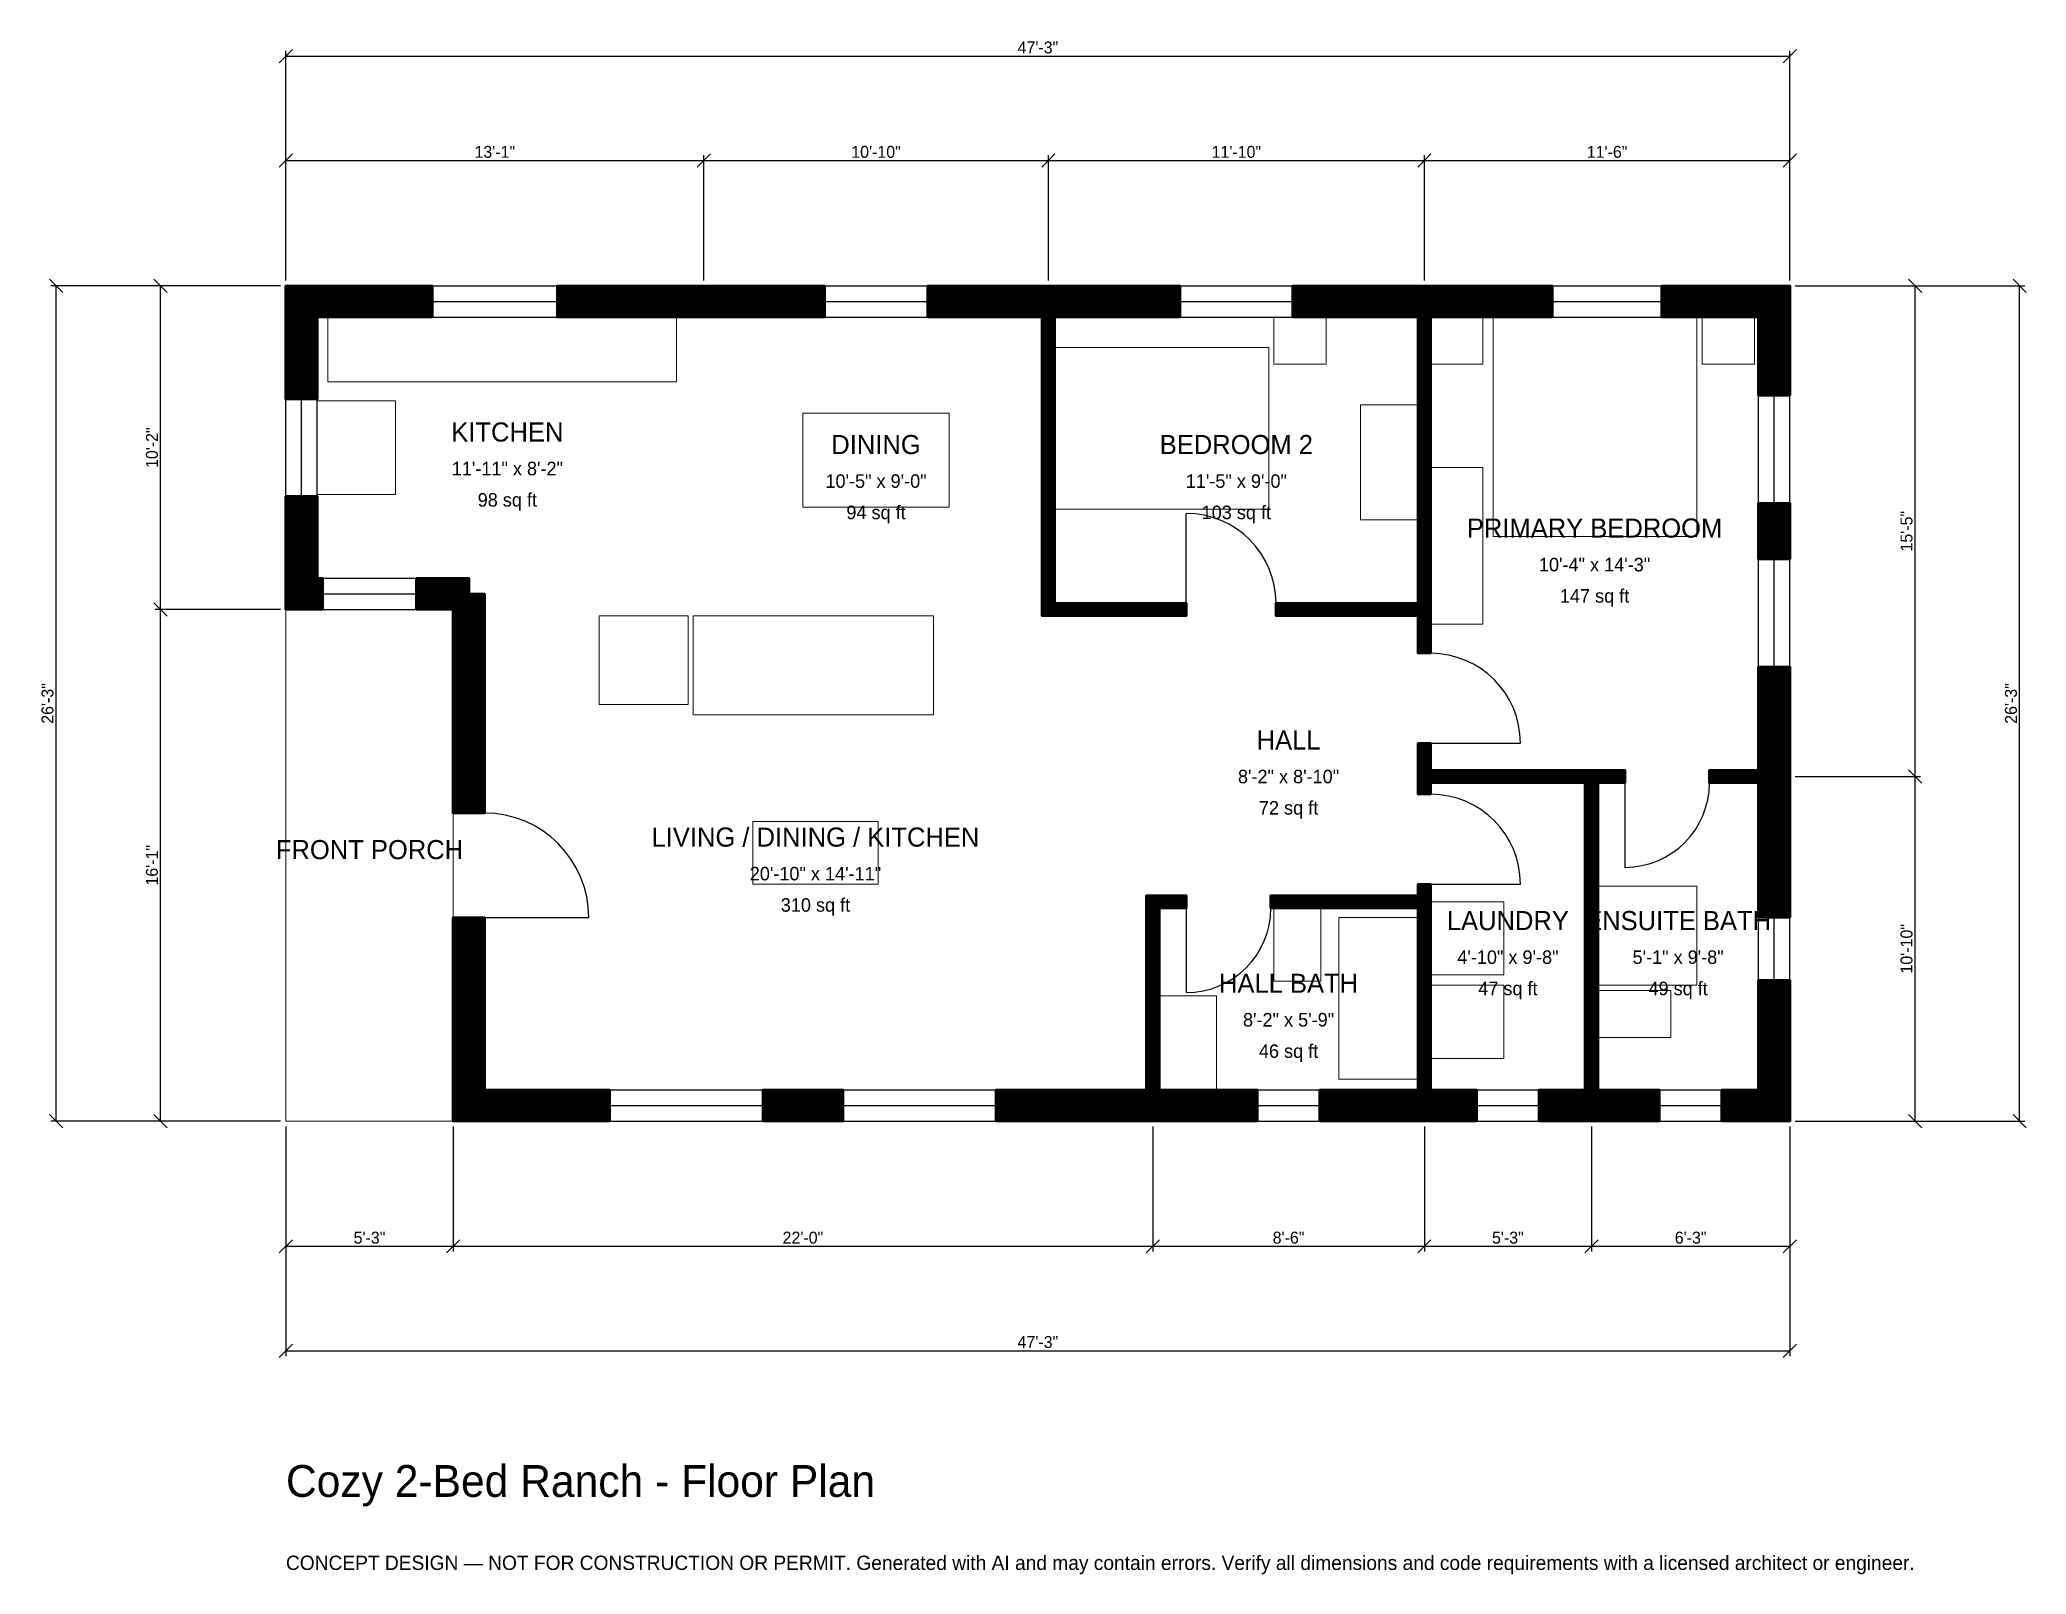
# Model space of a CAD drawing. Header units: inches. Extents: x -93 to 656, y -171 to 408.
import ezdxf
from ezdxf.enums import TextEntityAlignment as Align

# ---------------------------------------------------------------- set-up
doc = ezdxf.new("R2010")
doc.units = ezdxf.units.IN
doc.header["$MEASUREMENT"] = 0
doc.linetypes.add('DASHED', pattern=[0.6, 0.5, -0.1])
for name, color, linetype, lineweight in [('A-ANNO-DIMS', 1, 'Continuous', 13), ('A-ANNO-TEXT', 7, 'Continuous', 18), ('A-AREA-IDEN', 7, 'Continuous', 18), ('A-DOOR', 2, 'Continuous', 25), ('A-FLOR-FIXT', 9, 'Continuous', 13), ('A-FURN', 9, 'Continuous', 13), ('A-GLAZ', 4, 'Continuous', 25), ('A-SITE-PAVE', 8, 'Continuous', 13), ('A-WALL', 7, 'Continuous', 50), ('A-WALL-PATT', 8, 'Continuous', 13)]:
    doc.layers.add(name, color=color, linetype=linetype, lineweight=lineweight)
doc.dimstyles.new('PLAN', dxfattribs={"dimtxt": 4.5, "dimasz": 3, "dimexe": 2, "dimexo": 2, "dimgap": 1, "dimtad": 1, "dimdec": 0, "dimlunit": 4, "dimtsz": 2.5, "dimcen": 2.5, "dimclrd": 1, "dimclre": 1, "dimazin": 3, "dimtfac": 1, "dimtmove": 0, "dimatfit": 3})

msp = doc.modelspace()

# ---------------------------------------------------------------- hatches: boundary and pattern name
at = {"layer": 'A-WALL-PATT'}
h = msp.add_hatch(dxfattribs=at)
h.set_pattern_fill('ANSI31', color=8, scale=0.8)
h.paths.add_polyline_path([(426.7717, 0), (426.7717, 0), (423.2283, 0), (389.7638, 0), (389.7638, 11.811), (423.2283, 11.811), (426.7717, 11.811), (426.7717, 80.315), (371.2598, 80.315), (371.2598, 85.0394), (426.7717, 85.0394), (426.7717, 89.3701), (431.4961, 89.3701), (431.4961, 85.0394), (431.4961, 80.315), (431.4961, 11.811), (435.0394, 11.811), (448.8189, 11.811), (448.8189, 0), (435.0394, 0), (431.4961, 0), (431.4961, 0), (426.7717, 0)])
h.paths.add_polyline_path([(332.6772, 0), (329.1339, 0), (329.1339, 0), (324.4094, 0), (324.4094, 0), (320.8661, 0), (267.7822, 0), (267.7822, 11.811), (320.8661, 11.811), (324.4094, 11.811), (324.4094, 80.315), (324.4094, 85.0394), (329.1339, 85.0394), (339.3701, 85.0394), (339.3701, 80.315), (329.1339, 80.315), (329.1339, 11.811), (332.6772, 11.811), (366.1417, 11.811), (366.1417, 0), (332.6772, 0)])
h.paths.add_polyline_path([(179.8556, 0), (179.8556, 11.811), (209.9081, 11.811), (209.9081, 0), (179.8556, 0)])
h.paths.add_polyline_path([(74.8031, 0), (74.8031, 0), (62.9921, 0), (62.9921, 0), (62.9921, 0), (62.9921, 11.811), (62.9921, 11.811), (62.9921, 76.7717), (74.8031, 76.7717), (74.8031, 11.811), (121.9816, 11.811), (121.9816, 0), (74.8031, 0)])
h.paths.add_polyline_path([(62.9921, 192.9134), (49.2126, 192.9134), (49.2126, 204.7244), (68.8976, 204.7244), (68.8976, 198.8189), (74.8031, 198.8189), (74.8031, 116.1417), (62.9921, 116.1417), (62.9921, 192.9134)])
h.paths.add_polyline_path([(11.811, 192.9134), (11.811, 192.9133), (0, 192.9133), (0, 192.9134), (0, 192.9134), (0, 204.7244), (0, 204.7244), (0, 235.6299), (11.811, 235.6299), (11.811, 204.7244), (13.7795, 204.7244), (13.7795, 192.9134), (11.811, 192.9134)])
h.paths.add_polyline_path([(0, 303.1496), (0, 303.1496), (0, 314.9606), (0, 314.9606), (0, 314.9607), (11.811, 314.9607), (11.811, 314.9606), (55.1181, 314.9606), (55.1181, 303.1496), (11.811, 303.1496), (11.811, 272.2441), (0, 272.2441), (0, 303.1496)])
h.paths.add_polyline_path([(151.5748, 314.9606), (163.3858, 314.9606), (202.9528, 314.9606), (202.9528, 303.1496), (163.3858, 303.1496), (151.5748, 303.1496), (102.3622, 303.1496), (102.3622, 314.9606), (151.5748, 314.9606)])
h.paths.add_polyline_path([(281.4961, 314.9606), (285.0394, 314.9606), (285.0394, 314.9607), (289.7638, 314.9607), (289.7638, 314.9606), (293.3071, 314.9606), (337.0079, 314.9606), (337.0079, 303.1496), (293.3071, 303.1496), (289.7638, 303.1496), (289.7638, 195.2756), (324.4094, 195.2756), (329.1339, 195.2756), (339.3701, 195.2756), (339.3701, 190.5512), (329.1339, 190.5512), (324.4094, 190.5512), (289.7638, 190.5512), (285.0394, 190.5512), (285.0394, 195.2756), (285.0394, 303.1496), (281.4961, 303.1496), (241.9291, 303.1496), (241.9291, 314.9606), (281.4961, 314.9606)])
h.paths.add_polyline_path([(423.2283, 314.9606), (426.7717, 314.9606), (426.7717, 314.9607), (431.4961, 314.9607), (431.4961, 314.9606), (435.0394, 314.9606), (477.3622, 314.9606), (477.3622, 303.1496), (435.0394, 303.1496), (431.4961, 303.1496), (431.4961, 195.2756), (431.4961, 190.5512), (431.4961, 176.378), (426.7717, 176.378), (426.7717, 190.5512), (373.2283, 190.5512), (373.2283, 195.2756), (426.7717, 195.2756), (426.7717, 303.1496), (423.2283, 303.1496), (379.5276, 303.1496), (379.5276, 314.9606), (423.2283, 314.9606)])
h.paths.add_polyline_path([(555.1181, 314.9606), (555.1181, 314.9607), (566.9291, 314.9607), (566.9291, 314.9606), (566.9292, 314.9606), (566.9292, 303.1496), (566.9291, 303.1496), (566.9291, 273.5564), (555.1181, 273.5564), (555.1181, 303.1496), (518.7008, 303.1496), (518.7008, 314.9606), (555.1181, 314.9606)])
h.paths.add_polyline_path([(566.9291, 211.8766), (555.1181, 211.8766), (555.1181, 233.0052), (566.9291, 233.0052), (566.9291, 211.8766)])
h.paths.add_polyline_path([(566.9291, 135.8268), (566.9291, 132.2835), (566.9292, 132.2835), (566.9292, 127.5591), (566.9291, 127.5591), (566.9291, 124.0157), (566.9291, 76.7717), (555.1181, 76.7717), (555.1181, 124.0157), (555.1181, 127.5591), (536.6142, 127.5591), (536.6142, 132.2835), (555.1181, 132.2835), (555.1181, 135.8268), (555.1181, 171.3255), (566.9291, 171.3255), (566.9291, 135.8268)])
h.paths.add_polyline_path([(566.9291, 11.811), (566.9292, 11.811), (566.9292, 0), (566.9291, 0), (566.9291, 0), (555.1181, 0), (555.1181, 0), (541.3386, 0), (541.3386, 11.811), (555.1181, 11.811), (555.1181, 53.1496), (566.9291, 53.1496), (566.9291, 11.811)])
h.paths.add_polyline_path([(498.0315, 0), (494.4882, 0), (494.4882, 0), (489.7638, 0), (489.7638, 0), (486.2205, 0), (472.4409, 0), (472.4409, 11.811), (486.2205, 11.811), (489.7638, 11.811), (489.7638, 127.5591), (431.4961, 127.5591), (431.4961, 123.2283), (426.7717, 123.2283), (426.7717, 127.5591), (426.7717, 132.2835), (426.7717, 142.5197), (431.4961, 142.5197), (431.4961, 132.2835), (489.7638, 132.2835), (494.4882, 132.2835), (504.7244, 132.2835), (504.7244, 127.5591), (494.4882, 127.5591), (494.4882, 11.811), (498.0315, 11.811), (517.7165, 11.811), (517.7165, 0), (498.0315, 0)])

# ---------------------------------------------------------------- linework, layer by layer
at = {"layer": 'A-DOOR'}
for p, q in [((339.3701, 195.2756), (339.3701, 229.1339)), ((431.4961, 142.5197), (465.3543, 142.5197)), ((504.7244, 127.5591), (504.7244, 95.6693)), ((431.4961, 89.3701), (465.3543, 89.3701)), ((74.8031, 76.7717), (114.1732, 76.7717)), ((339.3701, 80.315), (339.3701, 48.4252))]:
    msp.add_line(p, q, dxfattribs=at)
for centre, radius, start, end in [((339.3701, 195.2756), 33.8583, 0, 90), ((431.4961, 142.5197), 33.8583, 0, 90), ((504.7244, 127.5591), 31.8898, 270, 360), ((431.4961, 89.3701), 33.8583, 0, 90), ((74.8031, 76.7717), 39.3701, 0, 90), ((339.3701, 80.315), 31.8898, 270, 360)]:
    msp.add_arc(centre, radius, start, end, dxfattribs=at)
at = {"layer": 'A-FLOR-FIXT'}
for points in [[(15.748, 278.7402), (147.2441, 278.7402), (147.2441, 303.1496), (15.748, 303.1496)], [(494.4882, 51.1811), (531.8898, 51.1811), (531.8898, 88.5827), (494.4882, 88.5827)], [(372.4409, 52.7559), (390.1575, 52.7559), (390.1575, 80.315), (372.4409, 80.315)], [(396.8504, 15.748), (426.7717, 15.748), (426.7717, 76.7717), (396.8504, 76.7717)], [(329.1339, 11.811), (350.7874, 11.811), (350.7874, 47.2441), (329.1339, 47.2441)], [(494.4882, 31.4961), (522.0472, 31.4961), (522.0472, 49.2126), (494.4882, 49.2126)]]:
    msp.add_lwpolyline(points, close=True, dxfattribs=at)
at = {"layer": 'A-FURN'}
for points in [[(372.4409, 285.4331), (392.126, 285.4331), (392.126, 303.1496), (372.4409, 303.1496)], [(431.4961, 285.4331), (451.1811, 285.4331), (451.1811, 303.1496), (431.4961, 303.1496)], [(455.1181, 220.4724), (531.8898, 220.4724), (531.8898, 303.1496), (455.1181, 303.1496)], [(533.8583, 285.4331), (553.5433, 285.4331), (553.5433, 303.1496), (533.8583, 303.1496)], [(289.7638, 230.7087), (370.4724, 230.7087), (370.4724, 291.7323), (289.7638, 291.7323)], [(11.811, 236.2205), (41.3386, 236.2205), (41.3386, 271.6535), (11.811, 271.6535)], [(405.1181, 226.7717), (426.7717, 226.7717), (426.7717, 270.0787), (405.1181, 270.0787)], [(194.8819, 231.4961), (250, 231.4961), (250, 266.9291), (194.8819, 266.9291)], [(431.4961, 187.4016), (451.1811, 187.4016), (451.1811, 246.4567), (431.4961, 246.4567)], [(118.1102, 157.0866), (151.5748, 157.0866), (151.5748, 190.5512), (118.1102, 190.5512)], [(153.5433, 153.1496), (244.0945, 153.1496), (244.0945, 190.5512), (153.5433, 190.5512)], [(175.9843, 89.3701), (223.2283, 89.3701), (223.2283, 112.9921), (175.9843, 112.9921)], [(431.4961, 55.1181), (459.0551, 55.1181), (459.0551, 82.6772), (431.4961, 82.6772)], [(431.4961, 23.622), (459.0551, 23.622), (459.0551, 51.1811), (431.4961, 51.1811)]]:
    msp.add_lwpolyline(points, close=True, dxfattribs=at)
at = {"layer": 'A-GLAZ'}
for p, q in [((55.1181, 314.9606), (102.3622, 314.9606)), ((202.9528, 314.9606), (241.9291, 314.9606)), ((337.0079, 314.9606), (379.5276, 314.9606)), ((477.3622, 314.9606), (518.7008, 314.9606)), ((55.1181, 309.0551), (102.3622, 309.0551)), ((202.9528, 309.0551), (241.9291, 309.0551)), ((337.0079, 309.0551), (379.5276, 309.0551)), ((477.3622, 309.0551), (518.7008, 309.0551)), ((55.1181, 303.1496), (102.3622, 303.1496)), ((202.9528, 303.1496), (241.9291, 303.1496)), ((337.0079, 303.1496), (379.5276, 303.1496)), ((477.3622, 303.1496), (518.7008, 303.1496)), ((0, 235.6299), (0, 272.2441)), ((5.9055, 235.6299), (5.9055, 272.2441)), ((11.811, 235.6299), (11.811, 272.2441)), ((555.1181, 233.0052), (555.1181, 273.5564)), ((561.0236, 233.0052), (561.0236, 273.5564)), ((566.9291, 233.0052), (566.9291, 273.5564)), ((555.1181, 171.3255), (555.1181, 211.8766)), ((561.0236, 171.3255), (561.0236, 211.8766)), ((566.9291, 171.3255), (566.9291, 211.8766)), ((13.7795, 204.7244), (49.2126, 204.7244)), ((13.7795, 198.8189), (49.2126, 198.8189)), ((13.7795, 192.9134), (49.2126, 192.9134)), ((555.1181, 53.1496), (555.1181, 76.7717)), ((561.0236, 53.1496), (561.0236, 76.7717)), ((566.9291, 53.1496), (566.9291, 76.7717)), ((121.9816, 11.811), (179.8556, 11.811)), ((209.9081, 11.811), (267.7822, 11.811)), ((366.1417, 11.811), (389.7638, 11.811)), ((448.8189, 11.811), (472.4409, 11.811)), ((517.7165, 11.811), (541.3386, 11.811)), ((121.9816, 5.9055), (179.8556, 5.9055)), ((121.9816, 0), (179.8556, 0)), ((209.9081, 5.9055), (267.7822, 5.9055)), ((209.9081, 0), (267.7822, 0)), ((366.1417, 5.9055), (389.7638, 5.9055)), ((366.1417, 0), (389.7638, 0)), ((448.8189, 5.9055), (472.4409, 5.9055)), ((448.8189, 0), (472.4409, 0)), ((517.7165, 5.9055), (541.3386, 5.9055)), ((517.7165, 0), (541.3386, 0))]:
    msp.add_line(p, q, dxfattribs=at)
at = {"layer": 'A-SITE-PAVE', "linetype": 'DASHED'}
msp.add_lwpolyline([(0, 0), (62.9921, 0), (62.9921, 192.9134), (0, 192.9134)], close=True, dxfattribs=at)
at = {"layer": 'A-WALL'}
for points in [[(0, 303.1496), (0, 303.1496), (0, 314.9606), (0, 314.9606), (0, 314.9607), (11.811, 314.9607), (11.811, 314.9606), (55.1181, 314.9606), (55.1181, 303.1496), (11.811, 303.1496), (11.811, 272.2441), (0, 272.2441), (0, 303.1496)], [(151.5748, 314.9606), (163.3858, 314.9606), (202.9528, 314.9606), (202.9528, 303.1496), (163.3858, 303.1496), (151.5748, 303.1496), (102.3622, 303.1496), (102.3622, 314.9606), (151.5748, 314.9606)], [(281.4961, 314.9606), (285.0394, 314.9606), (285.0394, 314.9607), (289.7638, 314.9607), (289.7638, 314.9606), (293.3071, 314.9606), (337.0079, 314.9606), (337.0079, 303.1496), (293.3071, 303.1496), (289.7638, 303.1496), (289.7638, 195.2756), (324.4094, 195.2756), (329.1339, 195.2756), (339.3701, 195.2756), (339.3701, 190.5512), (329.1339, 190.5512), (324.4094, 190.5512), (289.7638, 190.5512), (285.0394, 190.5512), (285.0394, 195.2756), (285.0394, 303.1496), (281.4961, 303.1496), (241.9291, 303.1496), (241.9291, 314.9606), (281.4961, 314.9606)], [(423.2283, 314.9606), (426.7717, 314.9606), (426.7717, 314.9607), (431.4961, 314.9607), (431.4961, 314.9606), (435.0394, 314.9606), (477.3622, 314.9606), (477.3622, 303.1496), (435.0394, 303.1496), (431.4961, 303.1496), (431.4961, 195.2756), (431.4961, 190.5512), (431.4961, 176.378), (426.7717, 176.378), (426.7717, 190.5512), (373.2283, 190.5512), (373.2283, 195.2756), (426.7717, 195.2756), (426.7717, 303.1496), (423.2283, 303.1496), (379.5276, 303.1496), (379.5276, 314.9606), (423.2283, 314.9606)], [(555.1181, 314.9606), (555.1181, 314.9607), (566.9291, 314.9607), (566.9291, 314.9606), (566.9292, 314.9606), (566.9292, 303.1496), (566.9291, 303.1496), (566.9291, 273.5564), (555.1181, 273.5564), (555.1181, 303.1496), (518.7008, 303.1496), (518.7008, 314.9606), (555.1181, 314.9606)], [(11.811, 192.9134), (11.811, 192.9133), (0, 192.9133), (0, 192.9134), (0, 192.9134), (0, 204.7244), (0, 204.7244), (0, 235.6299), (11.811, 235.6299), (11.811, 204.7244), (13.7795, 204.7244), (13.7795, 192.9134), (11.811, 192.9134)], [(566.9291, 211.8766), (555.1181, 211.8766), (555.1181, 233.0052), (566.9291, 233.0052), (566.9291, 211.8766)], [(62.9921, 192.9134), (49.2126, 192.9134), (49.2126, 204.7244), (68.8976, 204.7244), (68.8976, 198.8189), (74.8031, 198.8189), (74.8031, 116.1417), (62.9921, 116.1417), (62.9921, 192.9134)], [(566.9291, 135.8268), (566.9291, 132.2835), (566.9292, 132.2835), (566.9292, 127.5591), (566.9291, 127.5591), (566.9291, 124.0157), (566.9291, 76.7717), (555.1181, 76.7717), (555.1181, 124.0157), (555.1181, 127.5591), (536.6142, 127.5591), (536.6142, 132.2835), (555.1181, 132.2835), (555.1181, 135.8268), (555.1181, 171.3255), (566.9291, 171.3255), (566.9291, 135.8268)], [(498.0315, 0), (494.4882, 0), (494.4882, 0), (489.7638, 0), (489.7638, 0), (486.2205, 0), (472.4409, 0), (472.4409, 11.811), (486.2205, 11.811), (489.7638, 11.811), (489.7638, 127.5591), (431.4961, 127.5591), (431.4961, 123.2283), (426.7717, 123.2283), (426.7717, 127.5591), (426.7717, 132.2835), (426.7717, 142.5197), (431.4961, 142.5197), (431.4961, 132.2835), (489.7638, 132.2835), (494.4882, 132.2835), (504.7244, 132.2835), (504.7244, 127.5591), (494.4882, 127.5591), (494.4882, 11.811), (498.0315, 11.811), (517.7165, 11.811), (517.7165, 0), (498.0315, 0)], [(332.6772, 0), (329.1339, 0), (329.1339, 0), (324.4094, 0), (324.4094, 0), (320.8661, 0), (267.7822, 0), (267.7822, 11.811), (320.8661, 11.811), (324.4094, 11.811), (324.4094, 80.315), (324.4094, 85.0394), (329.1339, 85.0394), (339.3701, 85.0394), (339.3701, 80.315), (329.1339, 80.315), (329.1339, 11.811), (332.6772, 11.811), (366.1417, 11.811), (366.1417, 0), (332.6772, 0)], [(426.7717, 0), (426.7717, 0), (423.2283, 0), (389.7638, 0), (389.7638, 11.811), (423.2283, 11.811), (426.7717, 11.811), (426.7717, 80.315), (371.2598, 80.315), (371.2598, 85.0394), (426.7717, 85.0394), (426.7717, 89.3701), (431.4961, 89.3701), (431.4961, 85.0394), (431.4961, 80.315), (431.4961, 11.811), (435.0394, 11.811), (448.8189, 11.811), (448.8189, 0), (435.0394, 0), (431.4961, 0), (431.4961, 0), (426.7717, 0)], [(74.8031, 0), (74.8031, 0), (62.9921, 0), (62.9921, 0), (62.9921, 0), (62.9921, 11.811), (62.9921, 11.811), (62.9921, 76.7717), (74.8031, 76.7717), (74.8031, 11.811), (121.9816, 11.811), (121.9816, 0), (74.8031, 0)], [(566.9291, 11.811), (566.9292, 11.811), (566.9292, 0), (566.9291, 0), (566.9291, 0), (555.1181, 0), (555.1181, 0), (541.3386, 0), (541.3386, 11.811), (555.1181, 11.811), (555.1181, 53.1496), (566.9291, 53.1496), (566.9291, 11.811)], [(179.8556, 0), (179.8556, 11.811), (209.9081, 11.811), (209.9081, 0), (179.8556, 0)]]:
    msp.add_lwpolyline(points, close=True, dxfattribs=at)

# ---------------------------------------------------------------- texts
at = {"layer": 'A-ANNO-TEXT'}
for s, height, p in [('Cozy 2-Bed Ranch - Floor Plan', 12, (0, -141.7323)), ('CONCEPT DESIGN — NOT FOR CONSTRUCTION OR PERMIT. Generated with AI and may contain errors. Verify all dimensions and code requirements with a licensed architect or engineer.', 5.4, (0, -169.2913))]:
    msp.add_text(s, height=height, dxfattribs=at).set_placement(p)
at = {"layer": 'A-AREA-IDEN'}
for s, height, p in [('KITCHEN', 7.2, (83.4646, 259.8425)), ('DINING', 7.2, (222.4409, 255.1181)), ('BEDROOM 2', 7.2, (358.2677, 255.1181)), ('11\'-11" x 8\'-2"', 5.1, (83.4646, 246.063)), ('10\'-5" x 9\'-0"', 5.1, (222.4409, 241.3386)), ('11\'-5" x 9\'-0"', 5.1, (358.2677, 241.3386)), ('98 sq ft', 5.1, (83.4646, 234.252)), ('94 sq ft', 5.1, (222.4409, 229.5276)), ('103 sq ft', 5.1, (358.2677, 229.5276)), ('PRIMARY BEDROOM', 7.2, (493.3071, 223.622)), ('10\'-4" x 14\'-3"', 5.1, (493.3071, 209.8425)), ('147 sq ft', 5.1, (493.3071, 198.0315)), ('HALL', 7.2, (377.9528, 143.7008)), ('8\'-2" x 8\'-10"', 5.1, (377.9528, 129.9213)), ('72 sq ft', 5.1, (377.9528, 118.1102)), ('FRONT PORCH', 7.2, (31.4961, 102.3622)), ('LIVING / DINING / KITCHEN', 7.2, (199.6063, 107.0866)), ('20\'-10" x 14\'-11"', 5.1, (199.6063, 93.3071)), ('310 sq ft', 5.1, (199.6063, 81.4961)), ('LAUNDRY', 7.2, (460.6299, 75.5906)), ('ENSUITE BATH', 7.2, (524.8031, 75.5906)), ('4\'-10" x 9\'-8"', 5.1, (460.6299, 61.811)), ('5\'-1" x 9\'-8"', 5.1, (524.8031, 61.811)), ('HALL BATH', 7.2, (377.9528, 51.9685)), ('47 sq ft', 5.1, (460.6299, 50)), ('49 sq ft', 5.1, (524.8031, 50)), ('8\'-2" x 5\'-9"', 5.1, (377.9528, 38.189)), ('46 sq ft', 5.1, (377.9528, 26.378))]:
    msp.add_text(s, height=height, dxfattribs=at).set_placement(p, align=Align.MIDDLE_CENTER)

# ---------------------------------------------------------------- dimensions: what is measured, and where the dimension line sits
at = {"layer": 'A-ANNO-DIMS'}
for base, p1, p2, text in [((0, 401.5748), (0, 314.9606), (566.9291, 314.9606), '47\'-3"'), ((0, 362.2047), (0, 314.9606), (157.4803, 314.9606), '13\'-1"'), ((157.4803, 362.2047), (157.4803, 314.9606), (287.4016, 314.9606), '10\'-10"'), ((287.4016, 362.2047), (287.4016, 314.9606), (429.1339, 314.9606), '11\'-10"'), ((429.1339, 362.2047), (429.1339, 314.9606), (566.9291, 314.9606), '11\'-6"'), ((0, -47.2441), (0, 0), (62.9921, 0), '5\'-3"'), ((0, -86.6142), (0, 0), (566.9291, 0), '47\'-3"'), ((62.9921, -47.2441), (62.9921, 0), (326.7717, 0), '22\'-0"'), ((326.7717, -47.2441), (326.7717, 0), (429.1339, 0), '8\'-6"'), ((429.1339, -47.2441), (429.1339, 0), (492.126, 0), '5\'-3"'), ((492.126, -47.2441), (492.126, 0), (566.9291, 0), '6\'-3"')]:
    msp.add_linear_dim(base=base, p1=p1, p2=p2, text=text, dimstyle='PLAN', dxfattribs=at).render()
for base, p1, p2, text in [((-86.6142, 0), (0, 0), (0, 314.9606), '26\'-3"'), ((-47.2441, 192.9134), (0, 192.9134), (0, 314.9606), '10\'-2"'), ((614.1732, 129.9213), (566.9291, 129.9213), (566.9291, 314.9606), '15\'-5"'), ((653.5433, 0), (566.9291, 0), (566.9291, 314.9606), '26\'-3"'), ((-47.2441, 0), (0, 0), (0, 192.9134), '16\'-1"'), ((614.1732, 0), (566.9291, 0), (566.9291, 129.9213), '10\'-10"')]:
    msp.add_linear_dim(base=base, p1=p1, p2=p2, angle=90, text=text, dimstyle='PLAN', dxfattribs=at).render()

doc.saveas('drawing.dxf')
